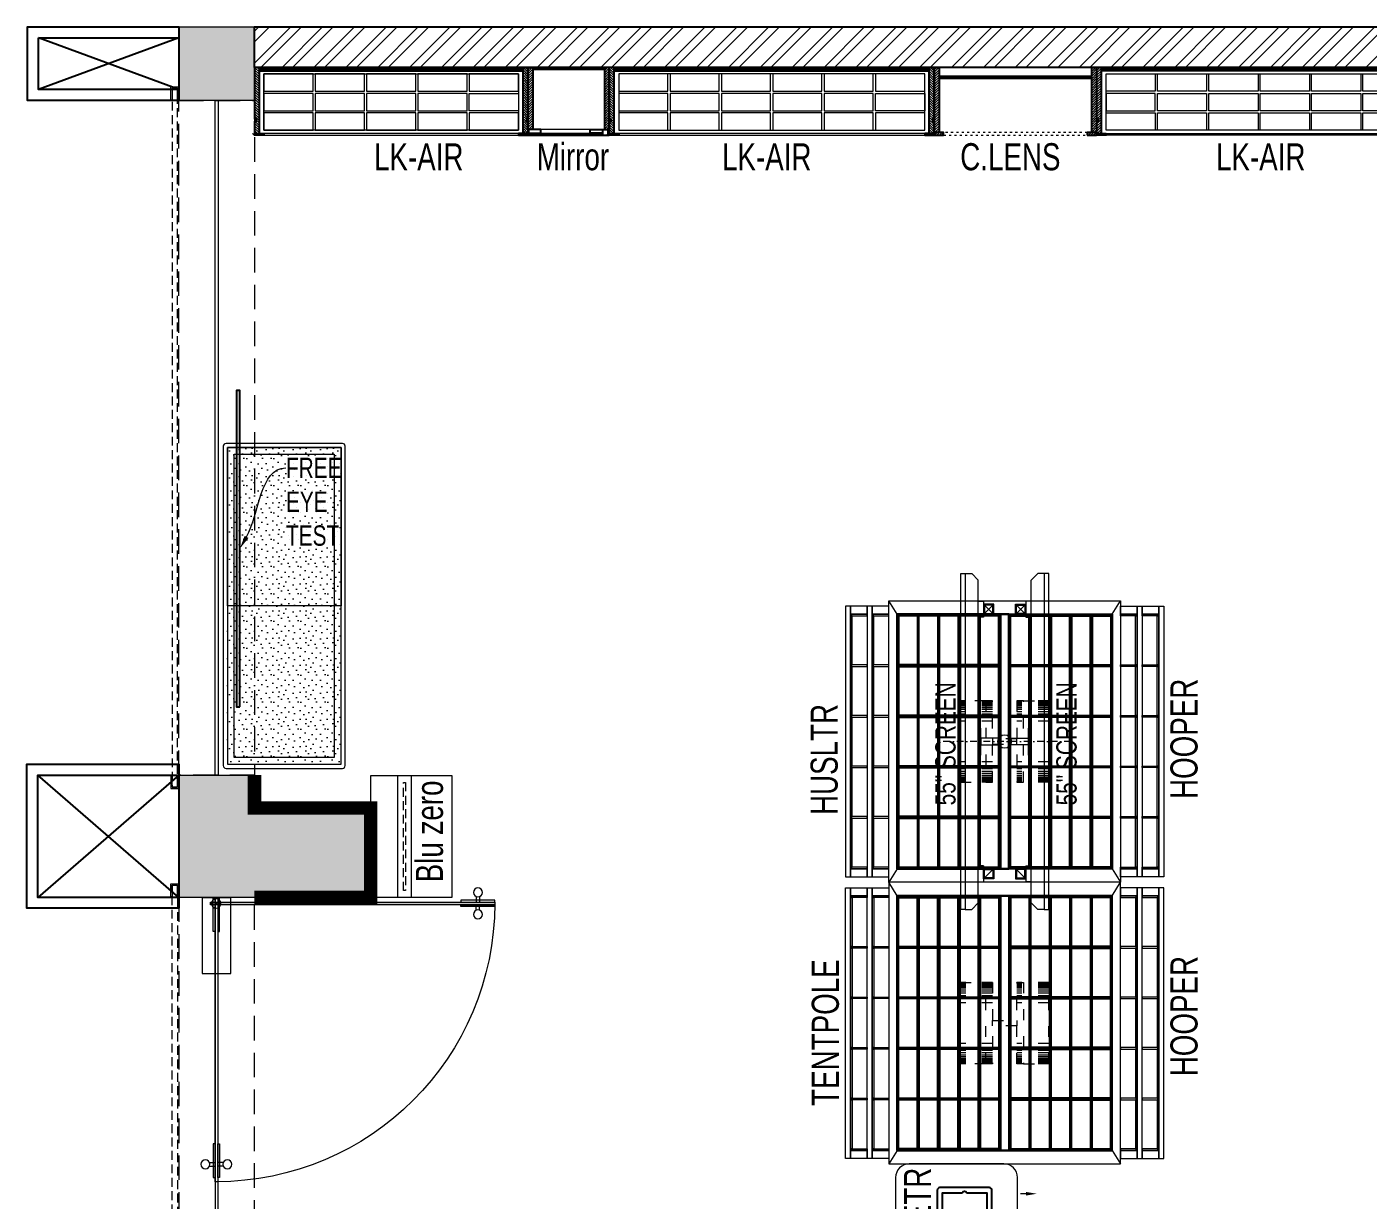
# Model space of a CAD drawing. Header units: feet. Extents: x 2256883 to 2267705, y -6058294 to -6051474.
# Drawn here: x 2256883 to 2261836, y -6055808 to -6051474 of the extents above; entities that cross this region are included whole.
import ezdxf
from ezdxf import colors
from ezdxf.entities.mleader import LeaderData, LeaderLine
from ezdxf.math import Vec2, Vec3

# ---------------------------------------------------------------- set-up
doc = ezdxf.new("R2010")
doc.units = ezdxf.units.FT
doc.header["$LTSCALE"] = 33
doc.header["$MEASUREMENT"] = 0
for name, pattern in [('a_p6_plan_L18$0$HIDDEN', [0.375, 0.25, -0.125]), ('ACAD_ISO03W100', [30, 12, -18]), ('D10_DASHED', [0.75, 0.5, -0.25]), ('DASHDOT2', [0.5, 0.25, -0.125, 0, -0.125]), ('HIDDEN2', [4.7625, 3.175, -1.5875]), ('HIDDENX2', [0.75, 0.5, -0.25])]:
    doc.linetypes.add(name, pattern=pattern)
for name, color, linetype, lineweight in [('A-Glazing', 4, 'Continuous', 20), ('A-shutter', 8, 'Continuous', 18), ('beam', 90, 'Continuous', 9), ('Column', 243, 'Continuous', 9), ('Glazing', 141, 'Continuous', 15), ('HIDDEN LINE', 177, 'Continuous', 0), ('LENS-DIM', 252, 'Continuous', 5), ('LENS-FURNITURE', 13, 'Continuous', 9), ('LENS-HATCH', 251, 'Continuous', 5), ('LENS-TEXT', 31, 'Continuous', 5), ('LENS_DIMENSION', 193, 'Continuous', 0), ('LENS_TEXT', 31, 'Continuous', 5), ('LK-EQPMT', 3, 'Continuous', 18), ('LK-FF&E FLOOR', 1, 'Continuous', 9), ('LK-FF&E WALL', 1, 'Continuous', 9), ('LK-IT', 3, 'Continuous', 18), ('LK-MIRROR', 133, 'Continuous', 13), ('LN-ELEVATION-1', 81, 'Continuous', 25), ('LN-ELEVATION-2', 103, 'Continuous', 20), ('LN-ELEVATION-3', 125, 'Continuous', 18), ('LN-ELEVATION-4', 145, 'Continuous', 13), ('LN-ELEVATION-5', 167, 'Continuous', 5), ('LN-HATCH', 251, 'Continuous', 0), ('PLANO-TXT', 252, 'Continuous', 5), ('rolling shutter', 1, 'Continuous', 5)]:
    doc.layers.add(name, color=color, linetype=linetype, lineweight=lineweight)
doc.layers.add('A-WALL', color=1, linetype='Continuous')
doc.layers.add('EL4', color=73, linetype='Continuous')
doc.styles.add('LK TXT', font='GILC____.TTF', dxfattribs={"height": 100})
doc.styles.get("Standard").update_dxf_attribs({"font": 'GILC____.TTF'})
pattern_1 = [(45, (7858054.0837, 3504049.203), (-4.4901280605, 4.4901280605), [])]
pattern_2 = [(45, (3990327.2935, 1709214.6916), (-4.4901280605, 4.4901280605), [])]
pattern_3 = [(45, (7858558.917, 3503823.203), (-4.4901280605, 4.4901280605), [])]

# ---------------------------------------------------------------- blocks, each defined once
blk = doc.blocks.new('*U49')
at = {"layer": 'A-shutter', "color": 5, "ltscale": 10}
for points in [[(41038303.6, -1561539.2), (41038303.6, -1561544.2), (41038258.6, -1561544.2), (41038258.6, -1561564.2), (41038303.6, -1561564.2), (41038303.6, -1561569.2), (41038253.6, -1561569.2), (41038253.6, -1561539.2)], [(41040795.1, -1561539.2), (41040795.1, -1561544.2), (41040840.1, -1561544.2), (41040840.1, -1561564.2), (41040795.1, -1561564.2), (41040795.1, -1561569.2), (41040845.1, -1561569.2), (41040845.1, -1561539.2)]]:
    blk.add_lwpolyline(points, close=True, dxfattribs=at)
at = {"layer": 'A-shutter', "color": 5, "linetype": 'HIDDENX2', "ltscale": 2}
blk.add_lwpolyline([(41038258.6, -1561544.2), (41038258.6, -1561564.2), (41040840.1, -1561564.2), (41040840.1, -1561544.2)], close=True, dxfattribs=at)
blk = doc.blocks.new('*U50')
at = {"layer": 'A-shutter', "color": 5, "ltscale": 10}
for points in [[(41037544.2, -1561539.2), (41037544.2, -1561544.2), (41037499.2, -1561544.2), (41037499.2, -1561564.2), (41037544.2, -1561564.2), (41037544.2, -1561569.2), (41037494.2, -1561569.2), (41037494.2, -1561539.2)], [(41040795.1, -1561539.2), (41040795.1, -1561544.2), (41040840.1, -1561544.2), (41040840.1, -1561564.2), (41040795.1, -1561564.2), (41040795.1, -1561569.2), (41040845.1, -1561569.2), (41040845.1, -1561539.2)]]:
    blk.add_lwpolyline(points, close=True, dxfattribs=at)
at = {"layer": 'A-shutter', "color": 5, "linetype": 'HIDDENX2', "ltscale": 2}
blk.add_lwpolyline([(41037499.2, -1561544.2), (41037499.2, -1561564.2), (41040840.1, -1561564.2), (41040840.1, -1561544.2)], close=True, dxfattribs=at)
blk = doc.blocks.new('A$C555b74dd')
at = {"layer": 'Column'}
h = blk.add_hatch(color=8, dxfattribs=at)
h.dxf.hatch_style = 1
h.paths.add_polyline_path([(-863.7, 6819.5), (0, 6819.5), (0, 6202.2), (-663, 6202.2), (-663, 6468.9), (-863.7, 6468.9)])
h.paths.add_polyline_path([(-5110.1, 6819.5), (-3748.8, 6819.5), (-3748.8, 6199.7), (-4320.3, 6199.7), (-4320.3, 6382.6), (-5110.1, 6382.6)])
h.paths.add_polyline_path([(-10260.8, 6819.5), (-9981.4, 6819.5), (-9981.4, 6547.6), (-10260.8, 6547.6)])
h.paths.add_polyline_path([(-9552.2, 3604.1), (-10260.8, 3604.1), (-10260.8, 4056.1), (-9981.4, 4056.1), (-9981.4, 3934.2), (-9552.2, 3934.2)])
h.paths.add_polyline_path([(-9552.2, 353.2), (-10212.5, 353.2), (-10212.5, 0), (-9552.2, 0)])
h.paths.add_polyline_path([(-6936.2, 810.3), (-7241, 810.3), (-7241, 0), (-6936.2, 0)])
h.paths.add_polyline_path([(-3400.9, 0), (-3096.1, 0), (-3096.1, 759.5), (-3400.9, 759.5)])
h.paths.add_polyline_path([(-365.9, 759.5), (0, 759.5), (0, 0), (-365.9, 0)])
at = {"layer": 'LN-HATCH'}
h = blk.add_hatch(dxfattribs=at)
h.set_pattern_fill('ANSI32', color=256, scale=222)
h.set_pattern_definition([(45, (-2872276.04, 5463405.48), (-58.8666395, 58.8666395), []), (45, (-2872236.8, 5463405.48), (-58.8666395, 58.8666395), [])])
h.paths.add_polyline_path([(-9552.2, 150), (-7241, 150), (-7241, 0), (-9552.2, 0)])
h.paths.add_polyline_path([(-6936.2, 150), (-3400.9, 150), (-3400.9, 0), (-6936.2, 0)])
h.paths.add_polyline_path([(-3096.1, 150), (-365.9, 150), (-365.9, 0), (-3096.1, 0)])
h.paths.add_polyline_path([(-150, 759.5), (0, 759.5), (0, 6202.2), (-150, 6202.2)])
h.paths.add_polyline_path([(-863.7, 6667), (-3748.8, 6667), (-3748.8, 6819.5), (-863.7, 6819.5)])
h.paths.add_polyline_path([(-5110.1, 6669.5), (-9981.4, 6669.5), (-9981.4, 6819.5), (-5110.1, 6819.5)])
at = {"layer": 'A-WALL'}
blk.add_lwpolyline([(-5110.1, 6669.5), (-9981.4, 6669.5), (-9981.4, 6819.5), (-5110.1, 6819.5)], close=True, dxfattribs=at)
at = {"layer": 'beam', "linetype": 'a_p6_plan_L18$0$HIDDEN', "lineweight": 5, "ltscale": 11}
for points in [[(-9981.4, 4056.1), (-10260.8, 4056.1), (-10260.8, 6547.6), (-9981.4, 6547.6)], [(-9981.4, 3604.1), (-10260.8, 3604.1), (-10260.8, 353.2), (-9981.4, 353.2)]]:
    blk.add_lwpolyline(points, close=True, dxfattribs=at)
at = {"layer": 'Column'}
for points in [[(-10260.8, 6819.5), (-9981.4, 6819.5), (-9981.4, 6547.6), (-10260.8, 6547.6)], [(-9552.2, 3604.1), (-10260.8, 3604.1), (-10260.8, 4056.1), (-9981.4, 4056.1), (-9981.4, 3934.2), (-9552.2, 3934.2)]]:
    blk.add_lwpolyline(points, close=True, dxfattribs=at)
at = {"layer": 'EL4'}
for p, q in [((-10779.5, 6587.6), (-10779.5, 6779.5)), ((-10260.8, 6779.5), (-10779.5, 6587.6)), ((-10260.8, 6587.6), (-10779.5, 6779.5)), ((-10260.8, 4056.1), (-10782, 3604.1)), ((-10260.8, 3604.1), (-10782, 4056.1))]:
    blk.add_line(p, q, dxfattribs=at)
for points in [[(-10260.8, 6547.6), (-10819.5, 6547.6), (-10819.5, 6819.5), (-10260.8, 6819.5)], [(-10779.5, 6779.5), (-10260.8, 6779.5), (-10260.8, 6587.6), (-10779.5, 6587.6)], [(-10260.8, 3564.1), (-10822, 3564.1), (-10822, 4096.1), (-10260.8, 4096.1)], [(-10260.8, 3604.1), (-10782, 3604.1), (-10782, 4056.1), (-10260.8, 4056.1)]]:
    blk.add_lwpolyline(points, close=True, dxfattribs=at)
at = {"layer": 'rolling shutter', "color": 2, "rotation": 270}
blk.add_blockref('*U49', (1551278.5, 41044851.2), dxfattribs=at)
at = {"layer": 'rolling shutter', "color": 2, "xscale": -1, "rotation": 270}
blk.add_blockref('*U50', (1551278.5, -41037191), dxfattribs=at)
blk = doc.blocks.new('Entrance Door')
at = {"layer": 'Glazing', "ltscale": 111}
blk.add_hatch(color=256, dxfattribs=at).paths.add_polyline_path([(18, -34.8), (18, -1235), (30, -1235), (30, -34.8)])
at = {"layer": 'Glazing'}
for p, q in [((30, -54.2), (18, -66.2)), ((1117.8, -31.3), (1117.8, -54.3)), ((1132.8, -31.3), (1132.8, -54.3)), ((1117.8, -89.2), (1117.8, -66.3)), ((1132.8, -89.2), (1132.8, -66.3))]:
    blk.add_line(p, q, dxfattribs=at)
at = {"layer": 'Glazing', "ltscale": 44}
for p, q in [((-4.9, -1156.3), (18, -1156.3)), ((-4.9, -1171.3), (18, -1171.3)), ((52.9, -1156.3), (30, -1156.3)), ((52.9, -1171.3), (30, -1171.3))]:
    blk.add_line(p, q, dxfattribs=at)
at = {"layer": 'Glazing'}
for points in [[(320, -120.5), (0, -120.5), (0, 0), (320, 0)], [(0, -54.2), (142.5, -54.2), (142.5, -46.8), (0, -46.8)], [(1180.8, -54.3), (1038.3, -54.3), (1038.3, -46.8), (1180.8, -46.8)], [(0, -66.2), (142.5, -66.2), (142.5, -73.7), (0, -73.7)], [(1180.8, -66.3), (1038.3, -66.3), (1038.3, -73.8), (1180.8, -73.8)]]:
    blk.add_lwpolyline(points, close=True, dxfattribs=at)
at = {"layer": 'Glazing', "ltscale": 222}
blk.add_lwpolyline([(-1.5, -66.2), (1198.8, -66.2), (1198.8, -54.2), (-1.5, -54.2)], close=True, dxfattribs=at)
at = {"layer": 'Glazing', "ltscale": 111}
blk.add_lwpolyline([(18, -34.8), (18, -1235), (30, -1235), (30, -34.8)], close=True, dxfattribs=at)
at = {"layer": 'Glazing', "ltscale": 44}
for points in [[(18, -1092.5), (18, -1235), (10.5, -1235), (10.5, -1092.5)], [(30, -1092.5), (30, -1235), (37.5, -1235), (37.5, -1092.5)]]:
    blk.add_lwpolyline(points, close=True, dxfattribs=at)
at = {"layer": 'Glazing'}
for centre, radius in [((1125.3, -13.9), 19), ((24, -58.7), 19.8), ((1125.3, -106.6), 19)]:
    blk.add_circle(centre, radius, dxfattribs=at)
at = {"layer": 'Glazing', "ltscale": 44}
for centre in [(-22.4, -1163.8), (70.4, -1163.8)]:
    blk.add_circle(centre, 19, dxfattribs=at)
at = {"layer": 'Glazing', "ltscale": 222}
blk.add_arc((24, -60.2), 1174.8, 270, 359.9996, dxfattribs=at)
blk = doc.blocks.new('MIRROR')
at = {"layer": 'LN-HATCH', "ltscale": 0.5}
h = blk.add_hatch(dxfattribs=at)
h.set_pattern_fill('ANSI31', color=256, scale=2)
h.set_pattern_definition([(45, (4060433.7416, 1708720.787), (-4.4901280605, 4.4901280605), [])])
h.paths.add_polyline_path([(212.9, 101.3), (230.9, 101.3), (230.9, -127.7), (212.9, -127.7)])
h.paths.add_polyline_path([(230.9, 95.3), (494.9, 95.3), (494.9, 101.3), (230.9, 101.3)])
h.paths.add_polyline_path([(512.9, 101.3), (494.9, 101.3), (494.9, -127.7), (512.9, -127.7)])
at = {"layer": 'Defpoints'}
blk.add_lwpolyline([(512.9, 101.3), (212.9, 101.3), (212.9, -148.7), (512.9, -148.7)], close=True, dxfattribs=at)
at = {"layer": 'LN-ELEVATION-1'}
for points in [[(212.9, 101.3), (230.9, 101.3), (230.9, -127.7), (212.9, -127.7)], [(230.9, 95.3), (494.9, 95.3), (494.9, 101.3), (230.9, 101.3)], [(512.9, 101.3), (494.9, 101.3), (494.9, -127.7), (512.9, -127.7)], [(259.9, -141.7), (259.9, -127.7), (214.9, -127.7), (214.9, -148.7), (223.9, -148.7), (223.9, -147.2), (216.4, -147.2), (216.4, -141.7)], [(442.9, -141.7), (442.9, -127.7), (487.9, -127.7), (487.9, -148.7), (478.9, -148.7), (478.9, -147.2), (486.4, -147.2), (486.4, -141.7)], [(504.9, -148.7), (504.9, -147.2), (509.4, -147.2), (509.4, -129.2), (487.9, -129.2), (487.9, -127.7), (510.9, -127.7), (510.9, -148.7)]]:
    blk.add_lwpolyline(points, close=True, dxfattribs=at)
at = {"layer": 'LN-ELEVATION-2', "color": 4, "lineweight": 0}
blk.add_lwpolyline([(216.4, -141.7), (486.4, -141.7), (486.4, -147.2), (216.4, -147.2)], close=True, dxfattribs=at)
at = {"layer": 'LN-ELEVATION-2'}
blk.add_lwpolyline([(259.9, -141.7), (442.9, -141.7), (442.9, -127.7), (259.9, -127.7)], close=True, dxfattribs=at)
at = {"layer": 'LN-ELEVATION-4', "ltscale": 0.5}
blk.add_line((478.9, -148.7), (223.9, -148.7), dxfattribs=at)
blk = doc.blocks.new('BLUE ZERO')
at = {"layer": 'LENS-FURNITURE', "ltscale": 0.5}
for points in [[(86206.7, 120883.4), (86206.7, 120433.4), (85906.7, 120433.4), (85906.7, 120883.4)], [(86106.7, 120883.4), (86106.7, 120433.4), (86056.7, 120433.4), (86056.7, 120883.4)]]:
    blk.add_lwpolyline(points, close=True, dxfattribs=at)
at = {"layer": 'LENS-FURNITURE', "linetype": 'D10_DASHED', "ltscale": 2}
blk.add_lwpolyline([(86085.7, 120858.4), (86085.7, 120458.4), (86077.7, 120458.4), (86077.7, 120858.4)], close=True, dxfattribs=at)
blk = doc.blocks.new('GREETR 450x450')
at = {"layer": 'LN-ELEVATION-1', "linetype": 'ByBlock', "lineweight": -2}
for p, q in [((481.3, 339.7), (461, 339.7)), ((481.3, 225), (461, 225)), ((481.3, 110.3), (461, 110.3))]:
    blk.add_line(p, q, dxfattribs=at)
at = {"layer": 'LN-ELEVATION-1'}
for points in [[(355.5, 98.3), (355.5, 352.3, 0.414214), (345.5, 362.3), (163.5, 362.3, 0.414214), (153.5, 352.3), (153.5, 98.3, 0.414214), (163.5, 88.3), (345.5, 88.3, 0.414214)], [(264, 342.8), (336.5, 342.8), (336.5, 107.8), (172.5, 107.8), (172.5, 342.8), (245, 342.8, 0.327538), (246.9, 344.2, -0.733799), (262.1, 344.2, 0.327538)]]:
    blk.add_lwpolyline(points, format="xyb", close=True, dxfattribs=at)
at = {"layer": 'LN-ELEVATION-1', "linetype": 'ByBlock', "lineweight": -2}
for points in [[(481.3, 346.4), (481.3, 333.1), (521.3, 339.7)], [(481.3, 231.7), (481.3, 218.3), (521.3, 225)], [(481.3, 116.9), (481.3, 103.6), (521.3, 110.3)]]:
    blk.add_solid(points, dxfattribs=at)
at = {"layer": 'LN-ELEVATION-2'}
blk.add_lwpolyline([(50, 0), (400, 0, 0.414214), (450, 50), (450, 400, 0.414214), (400, 450), (50, 450, 0.414214), (0, 400), (0, 50, 0.414214)], format="xyb", close=True, dxfattribs=at)
at = {"layer": 'LENS-TEXT', "color": 0, "linetype": 'Continuous', "ltscale": 3, "insert": (81.4, 222.4), "char_height": 100, "attachment_point": 5, "rotation": 90, "style": 'LK TXT'}
blk.add_mtext_dynamic_manual_height_columns('GREETR', width=353.056, gutter_width=0.5, heights=[0], dxfattribs=at)
blk = doc.blocks.new('VC HD 1200')
at = {"layer": 'LN-HATCH', "ltscale": 0.5}
h = blk.add_hatch(dxfattribs=at)
h.set_pattern_fill('ANSI31', color=256, scale=2)
h.set_pattern_definition([(45, (3760859.753, 1795248.936), (-4.490128061, 4.490128061), [])])
h.paths.add_polyline_path([(-1200, 250), (-1200, 60), (-1194, 60), (-1194, 50), (-1200, 50), (-1200, 6), (-1182, 6), (-1182, 250)])
h = blk.add_hatch(dxfattribs=at)
h.set_pattern_fill('ANSI31', color=256, scale=2)
h.set_pattern_definition(pattern_1)
h.paths.add_polyline_path([(0, 250), (0, 60), (-6, 60), (-6, 50), (0, 50), (0, 6), (-18, 6), (-18, 250)])
h = blk.add_hatch(dxfattribs=at)
h.set_pattern_fill('ANSI31', color=256, scale=2)
h.set_pattern_definition([(45, (7858047.0837, 3504049.203), (-4.4901280605, 4.4901280605), [])])
h.paths.add_polyline_path([(-1165, 6), (-1165, 0), (-1200, 0), (-1200, 6)])
h = blk.add_hatch(dxfattribs=at)
h.set_pattern_fill('ANSI31', color=256, scale=2)
h.set_pattern_definition(pattern_1)
h.paths.add_polyline_path([(-28, 6), (-28, 0), (0, 0), (0, 6)])
at = {"layer": 'LN-ELEVATION-1', "ltscale": 0.5}
for points in [[(-1200, 250), (-1200, 60), (-1194, 60), (-1194, 50), (-1200, 50), (-1200, 6), (-1182, 6), (-1182, 250)], [(0, 250), (0, 60), (-6, 60), (-6, 50), (0, 50), (0, 6), (-18, 6), (-18, 250)], [(-18, 238), (-1182, 238), (-1182, 244), (-18, 244)], [(-1165, 6), (-1165, 0), (-1200, 0), (-1200, 6)], [(-35, 6), (-35, 0), (0, 0), (0, 6)]]:
    blk.add_lwpolyline(points, close=True, dxfattribs=at)
at = {"layer": 'LN-ELEVATION-3', "ltscale": 0.5}
for p, q in [((-1182, 250), (-18, 250)), ((-1165, 6), (-35, 6)), ((-35, 0), (-1165, 0))]:
    blk.add_line(p, q, dxfattribs=at)
for points in [[(-1165, 226), (-35, 226), (-35, 18), (-1165, 18)], [(-1165, 226), (-983.3, 226), (-983.3, 162), (-1165, 162)], [(-975.3, 226), (-793.7, 226), (-793.7, 162), (-975.3, 162)], [(-785.7, 226), (-604, 226), (-604, 162), (-785.7, 162)], [(-596, 226), (-414.3, 226), (-414.3, 162), (-596, 162)], [(-406.3, 226), (-224.7, 226), (-224.7, 162), (-406.3, 162)], [(-216.7, 226), (-35, 226), (-35, 162), (-216.7, 162)], [(-1165, 90), (-983.3, 90), (-983.3, 154), (-1165, 154)], [(-975.3, 154), (-793.7, 154), (-793.7, 90), (-975.3, 90)], [(-785.7, 154), (-604, 154), (-604, 90), (-785.7, 90)], [(-596, 154), (-414.3, 154), (-414.3, 90), (-596, 90)], [(-406.3, 154), (-224.7, 154), (-224.7, 90), (-406.3, 90)], [(-216.7, 154), (-35, 154), (-35, 90), (-216.7, 90)], [(-1165, 82), (-983.3, 82), (-983.3, 18), (-1165, 18)], [(-975.3, 82), (-793.7, 82), (-793.7, 18), (-975.3, 18)], [(-785.7, 82), (-604, 82), (-604, 18), (-785.7, 18)], [(-596, 82), (-414.3, 82), (-414.3, 18), (-596, 18)], [(-406.3, 82), (-224.7, 82), (-224.7, 18), (-406.3, 18)], [(-216.7, 82), (-35, 82), (-35, 18), (-216.7, 18)]]:
    blk.add_lwpolyline(points, close=True, dxfattribs=at)
blk = doc.blocks.new('CLENS 600')
at = {"layer": 'LN-HATCH', "ltscale": 0.5}
h = blk.add_hatch(dxfattribs=at)
h.set_pattern_fill('ANSI31', color=256, scale=2)
h.set_pattern_definition(pattern_2)
h.paths.add_polyline_path([(-600, 0), (-582, 0), (-582, -240), (-600, -240)])
h = blk.add_hatch(dxfattribs=at)
h.set_pattern_fill('ANSI31', color=256, scale=2)
h.set_pattern_definition([(45, (3975657.573, 1709214.6916), (-4.490128061, 4.490128061), [])])
h.paths.add_polyline_path([(-18, 0), (0, 0), (0, -240), (-18, -240)])
h = blk.add_hatch(dxfattribs=at)
h.set_pattern_fill('ANSI31', color=256, scale=2)
h.set_pattern_definition([(45, (3990252.2935, 1709214.6916), (-4.4901280605, 4.4901280605), [])])
h.paths.add_polyline_path([(-582, -40), (-18, -40), (-18, -34), (-582, -34)])
h = blk.add_hatch(dxfattribs=at)
h.set_pattern_fill('ANSI31', color=256, scale=2)
h.set_pattern_definition(pattern_2)
h.paths.add_polyline_path([(-600, -250), (-565, -250), (-565, -240), (-600, -240)])
h = blk.add_hatch(dxfattribs=at)
h.set_pattern_fill('ANSI31', color=256, scale=2)
h.set_pattern_definition([(45, (3990177.2935, 1709214.6916), (-4.4901280605, 4.4901280605), [])])
h.paths.add_polyline_path([(-35, -250), (0, -250), (0, -240), (-35, -240)])
at = {"layer": 'HIDDEN LINE', "linetype": 'ACAD_ISO03W100', "ltscale": 0.02}
for p, q in [((-35, -240), (-565, -240)), ((-565, -250), (-35, -250))]:
    blk.add_line(p, q, dxfattribs=at)
at = {"layer": 'LN-ELEVATION-1', "ltscale": 0.5}
for points in [[(-600, 0), (-582, 0), (-582, -240), (-600, -240)], [(-18, 0), (0, 0), (0, -240), (-18, -240)], [(-582, -40), (-18, -40), (-18, -34), (-582, -34)], [(-600, -250), (-565, -250), (-565, -240), (-600, -240)], [(-35, -250), (0, -250), (0, -240), (-35, -240)]]:
    blk.add_lwpolyline(points, close=True, dxfattribs=at)
at = {"layer": 'LN-ELEVATION-4'}
blk.add_line((-18, 0), (-582, 0), dxfattribs=at)
blk = doc.blocks.new('VC HD 1010')
at = {"layer": 'LN-HATCH', "ltscale": 0.5}
h = blk.add_hatch(dxfattribs=at)
h.set_pattern_fill('ANSI31', color=256, scale=2)
h.set_pattern_definition([(45, (3761554.586, 1795022.936), (-4.490128061, 4.490128061), [])])
h.paths.add_polyline_path([(-505.2, 24), (-505.2, -166), (-499.2, -166), (-499.2, -176), (-505.2, -176), (-505.2, -220), (-487.2, -220), (-487.2, 24)])
h = blk.add_hatch(dxfattribs=at)
h.set_pattern_fill('ANSI31', color=256, scale=2)
h.set_pattern_definition(pattern_3)
h.paths.add_polyline_path([(504.8, 24), (504.8, -166), (498.8, -166), (498.8, -176), (504.8, -176), (504.8, -220), (486.8, -220), (486.8, 24)])
h = blk.add_hatch(dxfattribs=at)
h.set_pattern_fill('ANSI31', color=256, scale=2)
h.set_pattern_definition([(45, (7858741.917, 3503823.203), (-4.4901280605, 4.4901280605), [])])
h.paths.add_polyline_path([(-470.2, -220), (-470.2, -226), (-505.2, -226), (-505.2, -220)])
h = blk.add_hatch(dxfattribs=at)
h.set_pattern_fill('ANSI31', color=256, scale=2)
h.set_pattern_definition(pattern_3)
h.paths.add_polyline_path([(476.8, -220), (476.8, -226), (511.8, -226), (511.8, -220)])
at = {"layer": 'LN-ELEVATION-1', "ltscale": 0.5}
for points in [[(-505.2, 24), (-505.2, -166), (-499.2, -166), (-499.2, -176), (-505.2, -176), (-505.2, -220), (-487.2, -220), (-487.2, 24)], [(486.8, 12), (-487.2, 12), (-487.2, 18), (486.8, 18)], [(504.8, 24), (504.8, -166), (498.8, -166), (498.8, -176), (504.8, -176), (504.8, -220), (486.8, -220), (486.8, 24)], [(-470.2, -220), (-470.2, -226), (-505.2, -226), (-505.2, -220)], [(469.8, -220), (469.8, -226), (504.8, -226), (504.8, -220)]]:
    blk.add_lwpolyline(points, close=True, dxfattribs=at)
at = {"layer": 'LN-ELEVATION-2', "ltscale": 0.5}
blk.add_lwpolyline([(470.2, 0), (-470.2, 0), (-470.2, -208), (470.2, -208)], close=True, dxfattribs=at)
at = {"layer": 'LN-ELEVATION-3', "ltscale": 0.5}
for p, q in [((-487.2, 24), (486.8, 24)), ((-470.2, -220), (469.8, -220)), ((469.8, -226), (-470.2, -226))]:
    blk.add_line(p, q, dxfattribs=at)
for points in [[(-470.2, 0), (-288.5, 0), (-288.5, -64), (-470.2, -64)], [(-280.5, 0), (-98.8, 0), (-98.8, -64), (-280.5, -64)], [(-90.8, 0), (90.8, 0), (90.8, -64), (-90.8, -64)], [(98.8, 0), (280.5, 0), (280.5, -64), (98.8, -64)], [(288.5, 0), (470.2, 0), (470.2, -64), (288.5, -64)], [(-470.2, -136), (-288.5, -136), (-288.5, -72), (-470.2, -72)], [(-280.5, -72), (-98.8, -72), (-98.8, -136), (-280.5, -136)], [(-90.8, -72), (90.8, -72), (90.8, -136), (-90.8, -136)], [(98.8, -72), (280.5, -72), (280.5, -136), (98.8, -136)], [(288.5, -72), (470.2, -72), (470.2, -136), (288.5, -136)], [(-470.2, -144), (-288.5, -144), (-288.5, -208), (-470.2, -208)], [(-280.5, -144), (-98.8, -144), (-98.8, -208), (-280.5, -208)], [(-90.8, -144), (90.8, -144), (90.8, -208), (-90.8, -208)], [(98.8, -144), (280.5, -144), (280.5, -208), (98.8, -208)], [(288.5, -144), (470.2, -144), (470.2, -208), (288.5, -208)]]:
    blk.add_lwpolyline(points, close=True, dxfattribs=at)
blk = doc.blocks.new('ffgd')
at = {"layer": 'LN-ELEVATION-4', "linetype": 'ACAD_ISO03W100', "ltscale": 0.1}
blk.add_lwpolyline([(0, 47.3), (0, -41.5), (-20, -41.5), (-20, 47.3)], close=True, dxfattribs=at)
at = {"layer": 'LN-ELEVATION-5', "linetype": 'ACAD_ISO03W100', "ltscale": 0.1}
for p, q in [((-159.9, 165.7), (-159.9, 47.3)), ((-159.7, 165.7), (-159.7, 47.3)), ((-159.4, 165.7), (-159.4, 47.3)), ((-159, 165.7), (-159, 47.3)), ((-158.5, 165.7), (-158.5, 47.3)), ((-157.9, 165.7), (-157.9, 47.3)), ((-157.1, 165.7), (-157.1, 47.3)), ((-156.1, 165.7), (-156.1, 47.3)), ((-154.1, 165.7), (-154.1, 47.3)), ((-151.1, 165.7), (-151.1, 47.3)), ((-146.1, 165.7), (-146.1, 47.3)), ((-141.1, 165.7), (-141.1, 47.3)), ((-135.1, 165.7), (-135.1, 47.3)), ((-128.1, 165.7), (-128.1, 47.3)), ((-120.1, 165.7), (-120.1, 47.3)), ((-111.1, 165.7), (-111.1, 47.3)), ((-102.1, 165.7), (-102.1, 47.3)), ((-85, 165.7), (-85, 47.3)), ((65, 165.7), (65, 47.3)), ((82.1, 165.7), (82.1, 47.3)), ((91.1, 165.7), (91.1, 47.3)), ((100.1, 165.7), (100.1, 47.3)), ((108.1, 165.7), (108.1, 47.3)), ((115.1, 165.7), (115.1, 47.3)), ((121.1, 165.7), (121.1, 47.3)), ((126.1, 165.7), (126.1, 47.3)), ((131.1, 165.7), (131.1, 47.3)), ((134.1, 165.7), (134.1, 47.3)), ((136.1, 165.7), (136.1, 47.3)), ((137.1, 165.7), (137.1, 47.3)), ((137.9, 165.7), (137.9, 47.3)), ((138.5, 165.7), (138.5, 47.3)), ((139, 165.7), (139, 47.3)), ((139.4, 165.7), (139.4, 47.3)), ((139.7, 165.7), (139.7, 47.3)), ((139.9, 165.7), (139.9, 47.3)), ((-159.9, -41.5), (-159.9, -159.9)), ((-159.7, -41.5), (-159.7, -159.9)), ((-159.4, -41.5), (-159.4, -159.9)), ((-159, -41.5), (-159, -159.9)), ((-158.5, -41.5), (-158.5, -159.9)), ((-157.9, -41.5), (-157.9, -159.9)), ((-157.1, -41.5), (-157.1, -159.9)), ((-156.1, -41.5), (-156.1, -159.9)), ((-154.1, -41.5), (-154.1, -159.9)), ((-151.1, -41.5), (-151.1, -159.9)), ((-146.1, -41.5), (-146.1, -159.9)), ((-141.1, -41.5), (-141.1, -159.9)), ((-135.1, -41.5), (-135.1, -159.9)), ((-128.1, -41.5), (-128.1, -159.9)), ((-120.1, -41.5), (-120.1, -159.9)), ((-111.1, -41.5), (-111.1, -159.9)), ((-102.1, -41.5), (-102.1, -159.9)), ((-85, -41.5), (-85, -159.9)), ((65, -41.5), (65, -159.9)), ((82.1, -41.5), (82.1, -159.9)), ((91.1, -41.5), (91.1, -159.9)), ((100.1, -41.5), (100.1, -159.9)), ((108.1, -41.5), (108.1, -159.9)), ((115.1, -41.5), (115.1, -159.9)), ((121.1, -41.5), (121.1, -159.9)), ((126.1, -41.5), (126.1, -159.9)), ((131.1, -41.5), (131.1, -159.9)), ((134.1, -41.5), (134.1, -159.9)), ((136.1, -41.5), (136.1, -159.9)), ((137.1, -41.5), (137.1, -159.9)), ((137.9, -41.5), (137.9, -159.9)), ((138.5, -41.5), (138.5, -159.9)), ((139, -41.5), (139, -159.9)), ((139.4, -41.5), (139.4, -159.9)), ((139.7, -41.5), (139.7, -159.9)), ((139.9, -41.5), (139.9, -159.9))]:
    blk.add_line(p, q, dxfattribs=at)
for points in [[(140, 73), (140, 165.7), (-160, 165.7), (-160, 73)], [(140, -67.1), (140, -159.9), (-160, -159.9), (-160, -67.1)]]:
    blk.add_lwpolyline(points, dxfattribs=at)
for points in [[(140, 73), (140, 47.3), (-160, 47.3), (-160, 73)], [(140, -41.5), (140, -67.1), (-160, -67.1), (-160, -41.5)]]:
    blk.add_lwpolyline(points, close=True, dxfattribs=at)
blk = doc.blocks.new('EURO 1040 x 1175')
at = {"layer": 'LN-ELEVATION-1'}
for points in [[(-470, -327.4), (470, -327.4), (470, 467.6), (-470, 467.6)], [(-470, 85.1), (470, 85.1), (470, 467.6), (-470, 467.6)], [(-283.2, 85.1), (-277.2, 85.1), (-277.2, 467.6), (-283.2, 467.6)], [(-96.4, 85.1), (-90.4, 85.1), (-90.4, 467.6), (-96.4, 467.6)], [(90.4, 85.1), (96.4, 85.1), (96.4, 467.6), (90.4, 467.6)], [(277.2, 85.1), (283.2, 85.1), (283.2, 467.6), (277.2, 467.6)], [(-470, 386.6), (-283.2, 386.6), (-283.2, 392.6), (-470, 392.6)], [(-277.2, 386.6), (-96.4, 386.6), (-96.4, 392.6), (-277.2, 392.6)], [(-90.4, 386.6), (90.4, 386.6), (90.4, 392.6), (-90.4, 392.6)], [(96.4, 386.6), (277.2, 386.6), (277.2, 392.6), (96.4, 392.6)], [(283.2, 386.6), (470, 386.6), (470, 392.6), (283.2, 392.6)], [(-470, 311.2), (-283.2, 311.2), (-283.2, 317.2), (-470, 317.2)], [(-277.2, 311.2), (-96.4, 311.2), (-96.4, 317.2), (-277.2, 317.2)], [(-90.4, 311.2), (90.4, 311.2), (90.4, 317.2), (-90.4, 317.2)], [(96.4, 311.2), (277.2, 311.2), (277.2, 317.2), (96.4, 317.2)], [(283.2, 311.2), (470, 311.2), (470, 317.2), (283.2, 317.2)], [(-470, 235.8), (-283.2, 235.8), (-283.2, 241.8), (-470, 241.8)], [(-277.2, 235.8), (-96.4, 235.8), (-96.4, 241.8), (-277.2, 241.8)], [(-90.4, 235.8), (90.4, 235.8), (90.4, 241.8), (-90.4, 241.8)], [(96.4, 235.8), (277.2, 235.8), (277.2, 241.8), (96.4, 241.8)], [(283.2, 235.8), (470, 235.8), (470, 241.8), (283.2, 241.8)], [(-470, 160.4), (-283.2, 160.4), (-283.2, 166.4), (-470, 166.4)], [(-277.2, 160.4), (-96.4, 160.4), (-96.4, 166.4), (-277.2, 166.4)], [(-90.4, 160.4), (90.4, 160.4), (90.4, 166.4), (-90.4, 166.4)], [(96.4, 160.4), (277.2, 160.4), (277.2, 166.4), (96.4, 166.4)], [(283.2, 160.4), (470, 160.4), (470, 166.4), (283.2, 166.4)], [(-470, 85.1), (470, 85.1), (470, 55.1), (-470, 55.1)], [(-470, 55.1), (470, 55.1), (470, -327.4), (-470, -327.4)], [(-283.2, 55.1), (-277.2, 55.1), (-277.2, -327.4), (-283.2, -327.4)], [(-96.4, 55.1), (-90.4, 55.1), (-90.4, -327.4), (-96.4, -327.4)], [(90.4, 55.1), (96.4, 55.1), (96.4, -327.4), (90.4, -327.4)], [(277.2, 55.1), (283.2, 55.1), (283.2, -327.4), (277.2, -327.4)], [(-470, -20.3), (-283.2, -20.3), (-283.2, -26.3), (-470, -26.3)], [(-277.2, -20.3), (-96.4, -20.3), (-96.4, -26.3), (-277.2, -26.3)], [(-90.4, -20.3), (90.4, -20.3), (90.4, -26.3), (-90.4, -26.3)], [(96.4, -20.3), (277.2, -20.3), (277.2, -26.3), (96.4, -26.3)], [(283.2, -20.3), (470, -20.3), (470, -26.3), (283.2, -26.3)], [(-470, -95.7), (-283.2, -95.7), (-283.2, -101.7), (-470, -101.7)], [(-277.2, -95.7), (-96.4, -95.7), (-96.4, -101.7), (-277.2, -101.7)], [(-90.4, -95.7), (90.4, -95.7), (90.4, -101.7), (-90.4, -101.7)], [(96.4, -95.7), (277.2, -95.7), (277.2, -101.7), (96.4, -101.7)], [(283.2, -95.7), (470, -95.7), (470, -101.7), (283.2, -101.7)], [(-470, -171.1), (-283.2, -171.1), (-283.2, -177.1), (-470, -177.1)], [(-277.2, -171.1), (-96.4, -171.1), (-96.4, -177.1), (-277.2, -177.1)], [(-90.4, -171.1), (90.4, -171.1), (90.4, -177.1), (-90.4, -177.1)], [(96.4, -171.1), (277.2, -171.1), (277.2, -177.1), (96.4, -177.1)], [(283.2, -171.1), (470, -171.1), (470, -177.1), (283.2, -177.1)], [(-470, -246.4), (-283.2, -246.4), (-283.2, -252.4), (-470, -252.4)], [(-277.2, -246.4), (-96.4, -246.4), (-96.4, -252.4), (-277.2, -252.4)], [(-90.4, -246.4), (90.4, -246.4), (90.4, -252.4), (-90.4, -252.4)], [(96.4, -246.4), (277.2, -246.4), (277.2, -252.4), (96.4, -252.4)], [(283.2, -246.4), (470, -246.4), (470, -252.4), (283.2, -252.4)]]:
    blk.add_lwpolyline(points, close=True, dxfattribs=at)
for points in [[(-283.2, 461.6), (-464, 461.6), (-464, 317.2)], [(-96.4, 461.6), (-277.2, 461.6)], [(90.4, 461.6), (-90.4, 461.6)], [(277.2, 461.6), (96.4, 461.6)], [(464, 317.2), (464, 461.6), (283.2, 461.6)], [(-464, 311.2), (-464, 241.8)], [(464, 241.8), (464, 311.2)], [(-464, 235.8), (-464, 166.4)], [(464, 166.4), (464, 235.8)], [(-464, 160.4), (-464, 91.1), (-283.2, 91.1)], [(283.2, 91.1), (464, 91.1), (464, 160.4)], [(-277.2, 91.1), (-96.4, 91.1)], [(-90.4, 91.1), (90.4, 91.1)], [(96.4, 91.1), (277.2, 91.1)], [(-464, -20.3), (-464, 49.1), (-283.2, 49.1)], [(-277.2, 49.1), (-96.4, 49.1)], [(-90.4, 49.1), (90.4, 49.1)], [(96.4, 49.1), (277.2, 49.1)], [(283.2, 49.1), (464, 49.1), (464, -20.3)], [(-464, -95.7), (-464, -26.3)], [(464, -26.3), (464, -95.7)], [(-464, -171.1), (-464, -101.7)], [(464, -101.7), (464, -171.1)], [(-283.2, -321.4), (-464, -321.4), (-464, -177.1)], [(464, -177.1), (464, -321.4), (283.2, -321.4)], [(-96.4, -321.4), (-277.2, -321.4)], [(90.4, -321.4), (-90.4, -321.4)], [(277.2, -321.4), (96.4, -321.4)]]:
    blk.add_lwpolyline(points, dxfattribs=at)
at = {"layer": 'LN-ELEVATION-2'}
blk.add_lwpolyline([(-520, -357.4), (520, -357.4), (520, 497.6), (-520, 497.6)], close=True, dxfattribs=at)
for points in [[(-470, 467.6), (-520, 497.6)], [(470, 467.6), (520, 497.6)], [(-470, -327.4), (-520, -357.4)], [(470, -327.4), (520, -357.4)]]:
    blk.add_lwpolyline(points, dxfattribs=at)
at = {"layer": 'LN-ELEVATION-3'}
for points in [[(-500, 559.6), (500, 559.6), (500, 577.6), (-500, 577.6)], [(-500, 497.6), (-470, 497.6), (-470, 559.6), (-500, 559.6)], [(470, 497.6), (500, 497.6), (500, 559.6), (470, 559.6)], [(-500, -357.4), (-470, -357.4), (-470, -419.4), (-500, -419.4)], [(470, -357.4), (500, -357.4), (500, -419.4), (470, -419.4)], [(-500, -419.4), (500, -419.4), (500, -437.4), (-500, -437.4)]]:
    blk.add_lwpolyline(points, close=True, dxfattribs=at)
at = {"layer": 'LN-ELEVATION-4'}
for points in [[(-500, 639.6), (500, 639.6), (500, 657.6), (-500, 657.6)], [(-500, 577.6), (-470, 577.6), (-470, 639.6), (-500, 639.6)], [(470, 577.6), (500, 577.6), (500, 639.6), (470, 639.6)], [(-470, 497.6), (-464, 497.6), (-464, 559.6), (-470, 559.6)], [(-464, 553.6), (-283.2, 553.6), (-283.2, 559.6), (-464, 559.6)], [(-283.2, 497.6), (-277.2, 497.6), (-277.2, 559.6), (-283.2, 559.6)], [(-277.2, 553.6), (-96.4, 553.6), (-96.4, 559.6), (-277.2, 559.6)], [(-96.4, 497.6), (-90.4, 497.6), (-90.4, 559.6), (-96.4, 559.6)], [(-90.4, 553.6), (90.4, 553.6), (90.4, 559.6), (-90.4, 559.6)], [(90.4, 497.6), (96.4, 497.6), (96.4, 559.6), (90.4, 559.6)], [(96.4, 553.6), (277.2, 553.6), (277.2, 559.6), (96.4, 559.6)], [(277.2, 497.6), (283.2, 497.6), (283.2, 559.6), (277.2, 559.6)], [(283.2, 553.6), (464, 553.6), (464, 559.6), (283.2, 559.6)], [(464, 497.6), (470, 497.6), (470, 559.6), (464, 559.6)], [(-470, -357.4), (-464, -357.4), (-464, -419.4), (-470, -419.4)], [(-283.2, -357.4), (-277.2, -357.4), (-277.2, -419.4), (-283.2, -419.4)], [(-96.4, -357.4), (-90.4, -357.4), (-90.4, -419.4), (-96.4, -419.4)], [(90.4, -357.4), (96.4, -357.4), (96.4, -419.4), (90.4, -419.4)], [(277.2, -357.4), (283.2, -357.4), (283.2, -419.4), (277.2, -419.4)], [(464, -357.4), (470, -357.4), (470, -419.4), (464, -419.4)], [(-500, -437.4), (-470, -437.4), (-470, -499.4), (-500, -499.4)], [(-464, -413.4), (-283.2, -413.4), (-283.2, -419.4), (-464, -419.4)], [(-277.2, -413.4), (-96.4, -413.4), (-96.4, -419.4), (-277.2, -419.4)], [(-90.4, -413.4), (90.4, -413.4), (90.4, -419.4), (-90.4, -419.4)], [(96.4, -413.4), (277.2, -413.4), (277.2, -419.4), (96.4, -419.4)], [(283.2, -413.4), (464, -413.4), (464, -419.4), (283.2, -419.4)], [(470, -437.4), (500, -437.4), (500, -499.4), (470, -499.4)], [(-500, -499.4), (500, -499.4), (500, -517.4), (-500, -517.4)]]:
    blk.add_lwpolyline(points, close=True, dxfattribs=at)
at = {"layer": 'LN-ELEVATION-5'}
for points in [[(-470, 577.6), (-464, 577.6), (-464, 639.6), (-470, 639.6)], [(-464, 633.6), (-283.2, 633.6), (-283.2, 639.6), (-464, 639.6)], [(-283.2, 577.6), (-277.2, 577.6), (-277.2, 639.6), (-283.2, 639.6)], [(-277.2, 633.6), (-96.4, 633.6), (-96.4, 639.6), (-277.2, 639.6)], [(-96.4, 577.6), (-90.4, 577.6), (-90.4, 639.6), (-96.4, 639.6)], [(-90.4, 633.6), (90.4, 633.6), (90.4, 639.6), (-90.4, 639.6)], [(90.4, 577.6), (96.4, 577.6), (96.4, 639.6), (90.4, 639.6)], [(96.4, 633.6), (277.2, 633.6), (277.2, 639.6), (96.4, 639.6)], [(277.2, 577.6), (283.2, 577.6), (283.2, 639.6), (277.2, 639.6)], [(283.2, 633.6), (464, 633.6), (464, 639.6), (283.2, 639.6)], [(464, 577.6), (470, 577.6), (470, 639.6), (464, 639.6)], [(-470, -437.4), (-464, -437.4), (-464, -499.4), (-470, -499.4)], [(-283.2, -437.4), (-277.2, -437.4), (-277.2, -499.4), (-283.2, -499.4)], [(-96.4, -437.4), (-90.4, -437.4), (-90.4, -499.4), (-96.4, -499.4)], [(90.4, -437.4), (96.4, -437.4), (96.4, -499.4), (90.4, -499.4)], [(277.2, -437.4), (283.2, -437.4), (283.2, -499.4), (277.2, -499.4)], [(464, -437.4), (470, -437.4), (470, -499.4), (464, -499.4)], [(-464, -493.4), (-283.2, -493.4), (-283.2, -499.4), (-464, -499.4)], [(-277.2, -493.4), (-96.4, -493.4), (-96.4, -499.4), (-277.2, -499.4)], [(-90.4, -493.4), (90.4, -493.4), (90.4, -499.4), (-90.4, -499.4)], [(96.4, -493.4), (277.2, -493.4), (277.2, -499.4), (96.4, -499.4)], [(283.2, -493.4), (464, -493.4), (464, -499.4), (283.2, -499.4)]]:
    blk.add_lwpolyline(points, close=True, dxfattribs=at)
at = {"layer": 'LENS-DIM'}
blk.add_blockref('ffgd', (10, 67.1), dxfattribs=at)
blk = doc.blocks.new('55INCH')
at = {"layer": 'LK-EQPMT', "ltscale": 12}
for p, q in [((2111558.8, 1135690.5), (2111583.2, 1135690.5)), ((2111583.2, 1135690.5), (2111607.7, 1135666)), ((2111607.7, 1134473.9), (2111607.7, 1135666)), ((2111607.7, 1135587.9), (2111627.2, 1135587.9)), ((2111627.2, 1135587.9), (2111627.2, 1135529.3)), ((2111627.2, 1135529.3), (2111607.7, 1135529.3)), ((2111627.2, 1134610.6), (2111607.7, 1134610.6)), ((2111627.2, 1134610.6), (2111627.2, 1134552)), ((2111607.7, 1134552), (2111627.2, 1134552)), ((2111583.2, 1134449.5), (2111607.7, 1134473.9)), ((2111558.8, 1134449.5), (2111583.2, 1134449.5))]:
    blk.add_line(p, q, dxfattribs=at)
at = {"layer": 'LK-EQPMT'}
for p, q in [((2111661.6, 1135543.3), (2111631, 1135573.9)), ((2111661.6, 1135573.9), (2111631, 1135543.3)), ((2111661.6, 1134597.1), (2111631, 1134566.5))]:
    blk.add_line(p, q, dxfattribs=at)
at = {"layer": 'LK-EQPMT', "ltscale": 12}
blk.add_lwpolyline([(2111542.6, 1135690.5), (2111558.8, 1135690.5), (2111558.8, 1134449.5), (2111542.6, 1134449.5)], close=True, dxfattribs=at)
at = {"layer": 'LK-EQPMT'}
for points in [[(2111627.2, 1135577.7), (2111627.2, 1135539.5), (2111665.4, 1135539.5), (2111665.4, 1135577.7)], [(2111631, 1135573.9), (2111631, 1135543.3), (2111661.6, 1135543.3), (2111661.6, 1135573.9)], [(2111627.2, 1134562.7), (2111627.2, 1134600.9), (2111665.4, 1134600.9), (2111665.4, 1134562.7)], [(2111631, 1134566.5), (2111631, 1134597.1), (2111661.6, 1134597.1), (2111661.6, 1134566.5)]]:
    blk.add_lwpolyline(points, close=True, dxfattribs=at)
blk = doc.blocks.new('2 seater bench')
at = {"layer": 'LENS-HATCH', "lineweight": 0}
h = blk.add_hatch(dxfattribs=at)
h.set_pattern_fill('STIP1', color=177, scale=100, angle=270, pattern_type=2)
h.set_pattern_definition([(270, (6617251.08, -170421.61), (100, -2e-13), [0, -100]), (270, (6617235.08, -170433.61), (100, -2e-13), [0, -100]), (270, (6617211.08, -170428.61), (100, -2e-13), [0, -100]), (270, (6617188.08, -170463.61), (100, -2e-13), [0, -100]), (270, (6617224.08, -170460.61), (100, -2e-13), [0, -100]), (270, (6617248.08, -170487.61), (100, -2e-13), [0, -100]), (270, (6617255.08, -170452.61), (100, -2e-13), [0, -100]), (270, (6617214.08, -170494.61), (100, -2e-13), [0, -100]), (270, (6617182.08, -170489.61), (100, -2e-13), [0, -100]), (270, (6617167.08, -170415.61), (100, -2e-13), [0, -100]), (270, (6617187.08, -170433.61), (100, -2e-13), [0, -100]), (270, (6617168.08, -170447.61), (100, -2e-13), [0, -100]), (270, (6617232.08, -170508.61), (100, -2e-13), [0, -100]), (270, (6617207.08, -170476.61), (100, -2e-13), [0, -100]), (270, (6617240.08, -170468.61), (100, -2e-13), [0, -100]), (270, (6617231.08, -170485.61), (100, -2e-13), [0, -100]), (270, (6617204.08, -170449.61), (100, -2e-13), [0, -100]), (270, (6617258.08, -170477.61), (100, -2e-13), [0, -100]), (270, (6617199.08, -170508.61), (100, -2e-13), [0, -100]), (270, (6617169.08, -170505.61), (100, -2e-13), [0, -100])])
h.paths.add_polyline_path([(585, 210), (0, 210), (0, -210), (585, -210)])
h.paths.add_polyline_path([(0, 245), (0, -210)])
h.paths.add_polyline_path([(-585, 210), (0, 210), (0, -210), (-585, -210)])
at = {"layer": 'LN-ELEVATION-2', "ltscale": 0.5}
for points in [[(-585, 210), (0, 210), (0, -210), (-585, -210)], [(585, 210), (0, 210), (0, -210), (585, -210)]]:
    blk.add_lwpolyline(points, close=True, dxfattribs=at)
at = {"layer": 'LN-ELEVATION-5', "ltscale": 0.5}
blk.add_lwpolyline([(590, 225), (-590, 225, 0.414214), (-600, 215), (-600, -215, 0.414214), (-590, -225), (590, -225, 0.414214), (600, -215), (600, 215, 0.414214)], format="xyb", close=True, dxfattribs=at)
blk.add_lwpolyline([(585, 210), (-585, 210), (-585, -210), (585, -210)], close=True, dxfattribs=at)
at = {"layer": 'LN-ELEVATION-5', "linetype": 'HIDDEN2', "ltscale": 11}
blk.add_lwpolyline([(-560, 185), (560, 185), (560, -185), (-560, -185)], close=True, dxfattribs=at)

msp = doc.modelspace()

# ---------------------------------------------------------------- linework, layer by layer
msp.add_lwpolyline([(2257669.3, -6053985.6), (2257669.3, -6052817.6), (2257657.3, -6052817.6), (2257657.3, -6053985.6)], close=True)
at = {"layer": 'A-Glazing'}
for points in [[(2257589.5, -6051746.3), (2257589.5, -6054237.8), (2257577.5, -6054237.8), (2257577.5, -6051746.3)], [(2257589.5, -6057940.8), (2257589.5, -6054689.9), (2257577.5, -6054689.9), (2257577.5, -6057940.8)]]:
    msp.add_lwpolyline(points, close=True, dxfattribs=at)
at = {"layer": 'LK-IT', "color": 1, "linetype": 'DASHDOT2', "ltscale": 3}
msp.add_line((2260738.1, -6054114.2), (2260249, -6054114.2), dxfattribs=at)
at = {"layer": 'LK-IT'}
for points in [[(2260396.1, -6054064.2), (2260396.1, -6054164.2), (2260406.1, -6054164.2), (2260406.1, -6054064.2)], [(2260591, -6054064.2), (2260591, -6054164.2), (2260581, -6054164.2), (2260581, -6054064.2)]]:
    msp.add_lwpolyline(points, close=True, dxfattribs=at)
for points in [[(2260471.9, -6054101.7), (2260406.1, -6054101.7), (2260406.1, -6054126.7), (2260471.9, -6054126.7, -0.267949), (2260471.9, -6054101.7, 1)], [(2260515.2, -6054101.7), (2260581, -6054101.7), (2260581, -6054126.7), (2260515.2, -6054126.7, 0.267949), (2260515.2, -6054101.7, -1)]]:
    msp.add_lwpolyline(points, format="xyb", dxfattribs=at)
at = {"layer": 'LK-IT', "color": 1}
msp.add_circle((2260493.6, -6054114.2), 25, dxfattribs=at)
at = {"layer": 'LK-MIRROR', "linetype": 'ACAD_ISO03W100', "ltscale": 0.05, "const_width": 50}
msp.add_lwpolyline([(2257723.2, -6054237.8), (2257723.2, -6054359.7), (2258152.4, -6054359.7), (2258152.4, -6054689.9), (2257723.2, -6054689.9)], dxfattribs=at)

# ---------------------------------------------------------------- block references
at = {"layer": 'A-Glazing', "xscale": -0.8748404702499005, "yscale": 0.8748404702499005, "zscale": 0.8748404702499005, "rotation": 89.99998890931914}
msp.add_blockref('Entrance Door', (2257530.1, -6054691.2), dxfattribs=at)
at = {"layer": 'LENS_DIMENSION'}
msp.add_blockref('A$C555b74dd', (2267704.6, -6058294), dxfattribs=at)
at = {"layer": 'LK-FF&E FLOOR'}
for name, p, rotation in [('2 seater bench', (2257833.1, -6053613.3), 270), ('BLUE ZERO', (2344359.1, -5933806.5), 180), ('EURO 1040 x 1175', (2260423.5, -6055154.2), 270)]:
    msp.add_blockref(name, p, dxfattribs=dict(at, rotation=rotation))
at = {"layer": 'LK-FF&E FLOOR', "xscale": -1, "rotation": 270}
msp.add_blockref('EURO 1040 x 1175', (2260423.5, -6054114.2), dxfattribs=at)
at = {"layer": 'LK-FF&E FLOOR'}
msp.add_blockref('GREETR 450x450', (2260091, -6056124.2), dxfattribs=at)
at = {"layer": 'LK-FF&E WALL', "xscale": -1}
for name, p in [('VC HD 1010', (2258228, -6051648.4)), ('VC HD 1200', (2259033.2, -6051874.4))]:
    msp.add_blockref(name, p, dxfattribs=at)
at = {"layer": 'LK-FF&E WALL'}
for name, p in [('MIRROR', (2258520.3, -6051725.8)), ('CLENS 600', (2260833.2, -6051624.4)), ('VC HD 1200', (2262033.2, -6051874.4))]:
    msp.add_blockref(name, p, dxfattribs=at)
at = {"layer": 'LK-IT'}
msp.add_blockref('55INCH', (148788.5, -7189184.2), dxfattribs=at)
at = {"layer": 'LK-IT', "xscale": -1}
msp.add_blockref('55INCH', (4372198.7, -7189184.2), dxfattribs=at)

# ---------------------------------------------------------------- texts
at = {"layer": 'LENS-TEXT', "linetype": 'Continuous', "ltscale": 3, "insert": (2258899.1, -6051954.9), "char_height": 100, "width": 271.785, "attachment_point": 5, "style": 'LK TXT'}
msp.add_mtext('Mirror', dxfattribs=at)
at = {"layer": 'LENS-TEXT', "color": 0, "linetype": 'Continuous', "ltscale": 3, "char_height": 75, "width": 783.964, "attachment_point": 5, "rotation": 90, "style": 'LK TXT'}
for insert in [(2260275.3, -6054122.7), (2260722.3, -6054122.7)]:
    msp.add_mtext('\\pt225;55" SCREEN', dxfattribs=dict(at, insert=insert))
at = {"layer": 'PLANO-TXT', "linetype": 'Continuous', "ltscale": 3, "char_height": 100, "width": 271.785, "attachment_point": 5, "style": 'LK TXT'}
for s, insert in [('LK-AIR', (2258329.8, -6051954.9)), ('LK-AIR', (2259615, -6051954.9)), ('C.LENS', (2260514.6, -6051954.9)), ('LK-AIR', (2261439.2, -6051954.9))]:
    msp.add_mtext(s, dxfattribs=dict(at, insert=insert))
at = {"layer": 'PLANO-TXT', "linetype": 'Continuous', "ltscale": 3, "char_height": 100, "attachment_point": 5, "rotation": 90, "style": 'LK TXT'}
for s, insert, width in [('HOOPER ', (2261156.5, -6054104.2), 271.785), ('HUSLTR', (2259827.6, -6054180.4), 271.785), ('\\pt800;Blu zero', (2258369.9, -6054446.2), 510.552), ('TENTPOLE', (2259831.9, -6055189.1), 271.785), ('HOOPER ', (2261156.5, -6055128.3), 271.785)]:
    msp.add_mtext(s, dxfattribs=dict(at, insert=insert, width=width))

# ---------------------------------------------------------------- leaders
at = {"layer": 'LENS_TEXT', "color": 1, "linetype": 'Continuous', "ltscale": 3}
ml = msp.add_multileader_mtext('Standard', dxfattribs=at)
ml.set_content('{\\C256;FREE EYE TEST}', color=1)
ml.set_leader_properties(color=256, linetype='ByLayer', lineweight=-1)
ml.build(insert=Vec2(0, 0))
ml.multileader.update_dxf_attribs({"leader_type": 2, "dogleg_length": 0.36, "arrow_head_size": 50})
ctx = ml.context
ctx.base_point, ctx.char_height, ctx.arrow_head_size, ctx.landing_gap_size, ctx.plane_origin = Vec3(2257839.5, -6053103.8), 75, 50, 0.09, Vec3(2256561.7, -6051741.4)
notes = []
notes.append((ctx, [(0, (1, 1, 0), (2257839.1, -6053103.8), (1, 0), 0.36, [(1, [(2257669.3, -6053401.6)], 0, [])])]))
ctx.mtext.insert, ctx.mtext.width, ctx.mtext.flow_direction = Vec3(2257839.6, -6053065.8), 354.238, 5
for ctx, leaders in notes:
    for number, flags, end, landing, length, lines in leaders:
        leader = LeaderData()
        leader.index, (leader.has_last_leader_line, leader.has_dogleg_vector, leader.attachment_direction) = number, flags
        leader.last_leader_point, leader.dogleg_vector, leader.dogleg_length = Vec3(end), Vec3(landing), length
        for number, points, colour, breaks in lines:
            line = LeaderLine()
            line.index, line.vertices, line.color, line.breaks = number, Vec3.list(points), colors.encode_raw_color(colour), breaks
            leader.lines.append(line)
        ctx.leaders.append(leader)

doc.saveas('drawing.dxf')
